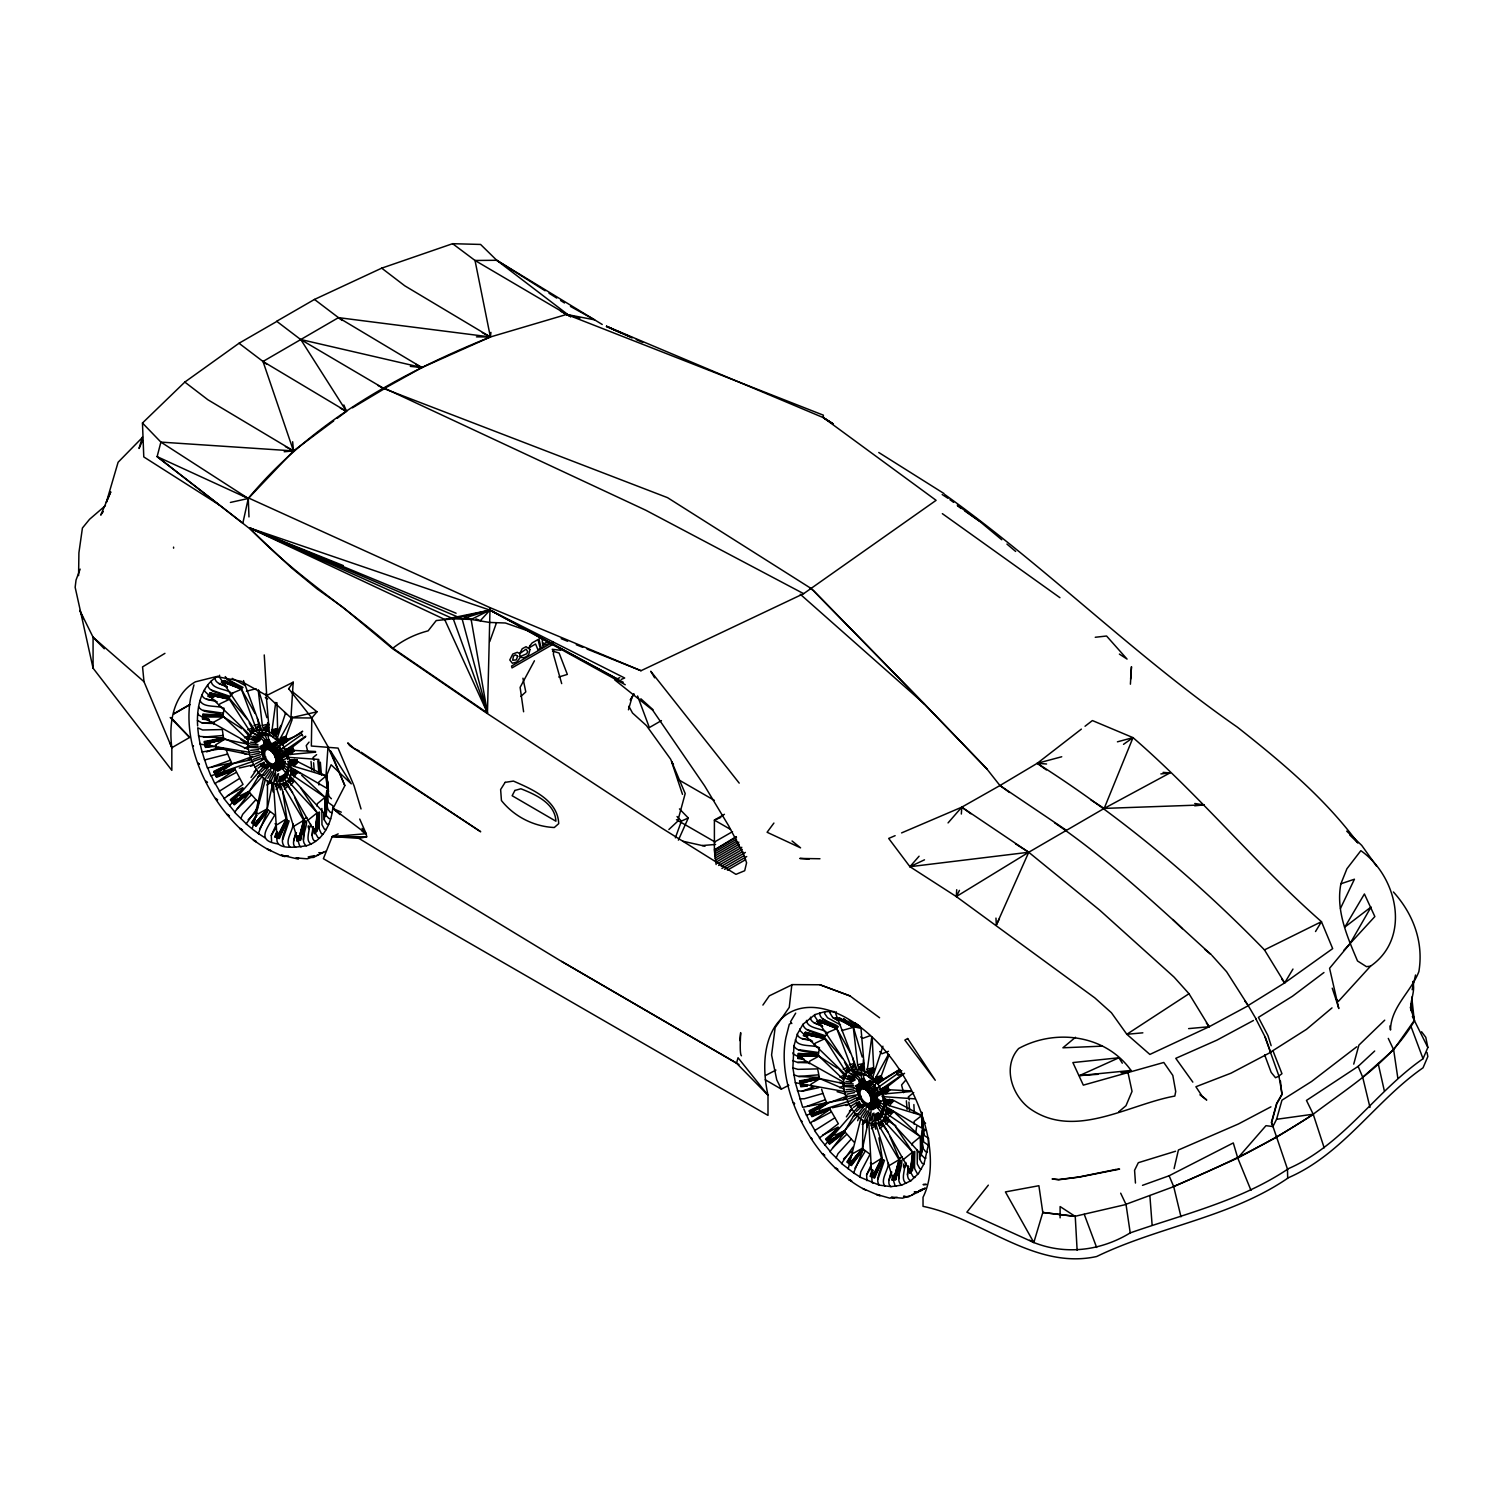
<?xml version="1.0" encoding="UTF-8"?>
<svg xmlns="http://www.w3.org/2000/svg" width="1503" height="1503" viewBox="0 0 1503 1503"><rect width="100%" height="100%" fill="white"/><g stroke="black" fill="none" stroke-linecap="round" stroke-linejoin="round"><path stroke-width="1.5" d="M271.555 783.007C306.8 792.344 287.261 736.827 267.59 731.341C232.364 722.004 251.884 777.521 271.555 783.007L273.076 791.912M866.855 1126.987L866.874 1122.365C847.222 1116.879 827.683 1061.362 862.929 1070.7C882.58 1076.167 902.119 1131.703 866.874 1122.365M301.671 775.323L325.324 797.548L325.437 816.655C328.687 808.163 324.441 798.788 327.128 790.052L328.312 802.564L332.971 805.89C331.938 822.498 323.464 840.91 306.274 845.813C298.383 846.734 274.73 851.168 277.059 837.885L273.527 783.814C274.354 776.919 279.539 767.056 268.981 764.125C266.82 762.585 265.204 760.349 264.19 757.907C262.236 753.322 261.447 743.384 268.774 743.835C283.935 744.436 285.495 778.216 268.417 763.693M895.318 1113.103L920.663 1136.907L920.757 1156.014C924.026 1147.503 919.78 1138.147 922.466 1129.411L923.631 1141.923L928.309 1145.248L928.591 1138.184L923.894 1135.347L923.161 1128.49L923.894 1135.347M328.687 824.508L326.884 824.057L324.31 819.868L324.366 813.386M928.309 1145.248L924.007 1163.848L922.222 1163.416L919.648 1159.208L919.686 1152.745M909.991 1172.772L910.066 1168.545M248.202 747.123L258.272 747.893L261.56 749.433L263.269 754.205L263.814 743.102M856.86 1087.007L859.509 1097.265L862.609 1102.018L869.955 1106.772L874.802 1105.738L876.625 1099.388L872.999 1089.769L867.438 1084.396L861.877 1083.344L858.551 1087.026L858.589 1093.564L859.134 1082.461M280.911 768.277L277.435 770.288L274.448 769.235L270.108 766.267L265.298 760.105M314.878 828.698L314.803 832.85L314.878 828.604M876.23 1107.636L872.755 1109.646L869.767 1108.594L861.557 1100.816M323.089 834.221L321.379 833.658L319.124 828.904L319.481 812.015L317.471 813.142L300.544 787.797M924.007 1163.848L918.427 1173.58L917.131 1173.355L914.444 1168.263L914.801 1151.373L912.809 1152.5L895.863 1127.156M332.107 812.559L330.265 812.296L327.504 808.764L325.982 797.266L325.23 812.578L325.043 797.304L290.68 773.913M927.445 1151.918L925.604 1151.655L922.823 1148.123L921.32 1136.625L920.569 1151.937L920.362 1136.663L886 1113.272M314.484 829.449L314.334 833.752L317.133 831.103L318.317 813.311L319.124 828.904M553.574 649.728L553.423 654.481L561.69 683.621M909.822 1168.808L909.672 1173.11L912.471 1170.461L913.636 1152.669L914.444 1168.263M197.644 725.949C196.405 707.725 200.763 685.631 218.123 676.087M214.046 724.408L214.253 721.853L223.552 716.799L241.964 728.786M264.04 758.057L261.522 747.649M270.747 765.027C282.132 766.042 272.156 744.098 264.19 750.204M278.149 782.03L279.896 776.356M285.175 761.307L282.658 768.803M834.221 1011.538L824.922 1011.651L814.927 1014.6L802.94 1024.351L797.341 1034.064L793.922 1046.013L792.889 1067.9L797.924 1069.347L817.651 1068.896L819.567 1078.534L843.803 1088.905M809.365 1063.767L809.572 1061.212L818.891 1056.158L837.284 1068.145M864.319 1103.484C877.414 1109.327 868.79 1082.686 859.509 1089.562M873.487 1121.388L875.216 1115.696M880.495 1100.647L877.977 1108.162M279.708 744.304C285.702 737.748 295.076 738.837 302.253 731.36M258.798 802.846L249.103 792.006L260 773.838M854.117 1142.205L844.423 1131.364L855.339 1113.197M264.509 749.847C268.06 739.551 257.708 737.09 252.448 732.337M859.848 1089.187C863.398 1078.91 853.028 1076.449 847.767 1071.695M1248.392 1005.639L1209.201 1026.718L1149.87 1054.43L1126.837 1034.289L1111.431 1012.759L1094.785 997.86L956.303 896.577L956.716 889.701M961.338 814.044L961.77 807.167L999.946 785.543L986.851 768.916L924.232 703.949L813.01 590.191L809.929 588.406M1130.406 684.203L1131.477 666.693L1130.613 679.131M80.147 569.13L76.033 580.064L75.15 587.297L93.073 668.177L171.83 770.363L171.83 747.724A110.734 66.47 58 0 1 195.465 681.817L216.451 676.557L241.025 681.272L266.707 695.513L293.198 682.174L290.943 717.833L311.816 717.983L316.964 711.802L292.578 691.812M264.19 757.907L261.71 750.786M303.493 839.67L304.752 821.352L306.443 820.995C307.363 828.059 299.229 840.59 306.274 845.813M859.509 1097.265L859.171 1095.048L859.228 1096.514M898.813 1179.028L900.072 1160.711L901.762 1160.354C902.683 1167.418 894.548 1179.949 901.612 1185.172L910.874 1180.776L918.427 1173.58M264.885 749.527L264.603 740.716L269.075 739.758L270.127 741.712L267.835 749.133M287.824 780.771L317.208 812.766L315.367 830.501L317.772 813.367L316.325 831.384L318.317 813.311M860.223 1088.886L859.923 1080.075L864.394 1079.116L865.446 1081.052L863.173 1088.491M883.163 1120.111L912.546 1152.125L910.686 1169.86L913.11 1152.726L911.663 1170.743L913.636 1152.669M78.588 575.574L78.907 552.822L82.421 528.023L89.56 519.286L105.435 505.609M277.491 774.195L274.842 781.598M872.83 1113.554L870.162 1120.956M315.536 841.417C310.2 839.463 312.887 830.764 312.868 826.575M910.874 1180.776C905.52 1178.822 908.207 1170.123 908.188 1165.933M280.103 743.234L278.149 742.219M875.422 1082.592L873.487 1081.578M277.83 843.897C255.811 840.59 266.97 828.961 274.73 814.964L267.196 809.215L267.59 780.715M901.612 1185.172L890.941 1186.637L879.255 1185.115L859.904 1177.131L860.787 1171.795L870.049 1154.323L862.534 1148.574L862.929 1120.073M739.814 1040.583C742.294 1016.949 738.443 1053.171 741.449 1055.782M861.895 1100.421L858.608 1095.725L857.029 1090.145M315.818 831.065L317.772 813.367M911.156 1170.424L913.11 1152.726M265.298 749.302C269.601 739.307 260.113 735.606 255.115 730.496L219.382 676.97L219.588 675.242M860.637 1088.66C864.92 1078.666 855.432 1074.964 850.435 1069.854L814.72 1016.31L814.927 1014.6M619.762 677.684L614.652 679.826L652.678 710.168L704.55 785.768L728.654 825.786L743.816 854.587L746.578 862.797L744.699 870.725L735.944 874.351L661.696 828.059L487.141 713.455L392.565 648.676L342.928 607.25L317.039 588.857L291.77 568.096L249.404 528.436L219.231 504.914L143.781 456.931L142.466 423.019L184.813 382.081L239.015 343.266L276.871 321.417L300.619 339.49L384.092 388.638L421.93 367.559L490.391 336.973L490.936 332.388M309.355 826.462C309.58 831.366 305.259 841.079 311.102 843.972M904.674 1165.821C904.919 1170.724 900.598 1180.437 906.422 1183.331M275.894 825.504L271.273 835.48L271.611 841.323M315.367 830.501L317.471 813.142M871.214 1164.844L866.611 1174.839L866.949 1180.663M910.686 1169.86L912.809 1152.5M248.465 740.434L222.914 716.161L224.116 708.345C217.728 704.945 202.98 708.27 200.031 700.436M843.803 1079.793L818.252 1055.519L819.436 1047.704C813.048 1044.303 798.3 1047.61 795.35 1039.794M288.501 764.012L288.557 761.533M883.896 1100.891L883.82 1103.371M862.196 1057.004L853.234 1026.624L860.392 1028.24L849.176 1020.556M269.131 764.877L267.29 762.679M864.45 1104.235L862.609 1102.018M312.098 835.574L313.357 827.101M907.436 1174.933L908.695 1166.46M1340.901 883.783C1335.641 910.386 1347.327 936.933 1357.51 960.962L1366.415 966.636L1370.473 966.222C1411.918 937.477 1396.888 875.911 1360.854 850.679L1346.932 868.734L1340.901 883.783L1354.428 879.217L1340.469 908.432M298.139 835.743L297.444 840.365L298.101 836.194M893.477 1175.102L892.763 1179.723L893.421 1175.553M271.555 733.633L275.725 702.446M866.874 1072.973L871.74 1037.258M265.749 749.133L266.219 739.946M861.087 1088.473L861.538 1079.304M915.59 1133.375L916.717 1126.48M883.463 1099.388L883.426 1101.135L885.549 1101.661L889.814 1099.877M267.684 722.624L267.59 731.341M297.387 836.645L296.655 840.835L300.6 840.29L304.752 821.352L294.607 797.172M863.417 1059.728L862.929 1070.7M892.726 1176.004L891.974 1180.193L895.92 1179.648L900.072 1160.711L889.945 1136.531M198.584 706.654C202.097 713.7 216.319 711.558 222.707 715.353L202.886 714.676L222.914 716.161L204.126 716.518L223.552 716.799M793.922 1046.013C797.435 1053.058 811.639 1050.916 818.045 1054.711L798.225 1054.035L818.252 1055.519L799.446 1055.857L818.891 1056.158M197.72 713.324L197.832 714.507L250.4 744.06L257.915 744.549M793.058 1052.682L793.152 1053.866L845.738 1083.4L853.253 1083.907M202.022 694.724C202.755 700.548 213.031 699.947 217.183 701.826M275.444 736.714L280.892 725.423M797.341 1034.064C798.074 1039.888 808.37 1039.287 812.522 1041.184M870.782 1076.073L873.807 1068.783M266.238 749.02L267.44 741.524L265.373 735.531L259.944 732.9L258.272 729.556M861.557 1088.379L862.778 1080.882L860.712 1074.87L855.263 1072.24L853.591 1068.915M197.438 720.407L202.341 723.112L213.313 723.488M204.558 689.558L204.558 691.079L252.335 737.315L257.727 738.574M799.878 1028.916L799.897 1030.419L847.673 1076.674L853.065 1077.933M1410.829 1010.561C1409.645 1000.66 1415.901 991.304 1412.67 981.515M274.748 773.2L271.348 780.339M870.068 1112.558L866.686 1119.679M255.078 713.53L241.25 688.881L243.016 687.397L227.423 679.431L225.243 676.575M265.355 838.035L258.309 833.507L267.835 810.38L255.623 825.748L267.534 810.079L255.209 825.091L267.309 809.666L254.984 823.663L267.233 808.821L272.701 783.232M850.416 1052.889L836.57 1028.24L838.336 1026.756C833.451 1022.228 819.173 1021.345 819.755 1012.759M860.674 1177.394L853.629 1172.866L863.154 1149.739L850.942 1165.107L862.854 1149.438L850.529 1164.449L862.628 1149.006L850.322 1163.021L862.572 1148.179L868.039 1122.591M333.685 420.934L293.498 450.919L248.277 498.489L242.828 523.194L157.12 456.63L160.896 442.107L142.466 423.019M792.889 1067.9L795.35 1082.705L802.677 1107.279L846.64 1099.031M207.602 684.992C209.161 693.184 223.421 693.184 228.982 697.88L232.74 693.334M802.94 1024.351C804.5 1032.542 818.759 1032.542 824.32 1037.22L828.059 1032.674M283.935 845.776C278.994 839.388 287.561 827.777 287.129 820.337L282.771 791.705M879.255 1185.115C874.333 1178.747 882.9 1167.136 882.449 1159.696L878.954 1137.865M1412.144 989.707L1415.544 974.996M1174.087 1168.639L1178.408 1150.002L1238.453 1123.962L1270.918 1106.828M283.372 776.525L282.47 780.358L284.048 783.852M878.691 1115.884L877.79 1119.716L879.368 1123.192M282.508 784.434L303.662 820.337L298.778 838.843L304.132 821.108L299.604 840.064L304.433 821.333L300.13 840.327L304.752 821.352M877.846 1123.774L899.001 1159.696L894.097 1178.202L899.452 1160.466L894.924 1179.423L899.771 1160.673L895.45 1179.686L900.072 1160.711M266.745 748.982L268.079 739.701M862.083 1088.341L863.398 1079.06M287.637 757.982L287.524 759.503M882.975 1097.34L882.862 1098.862M295.621 847.279C291.075 844.63 295.189 836.57 295.64 832.643M890.941 1186.637C886.394 1183.988 890.527 1175.928 890.96 1171.983M211.153 681.066C211.829 689.144 225.525 688.769 230.767 692.582M806.472 1020.405C807.167 1028.503 820.845 1028.127 826.105 1031.922M246.492 743.872L224.605 739.307L205.93 743.703L223.891 738.894L204.389 742.219L223.477 738.086L222.331 729.556L202.604 729.988L197.72 727.809L198.678 736.32L223.477 738.086L248.465 749.546M793.922 1074.833L798.732 1076.467L818.797 1077.444L799.709 1081.578L818.947 1077.858L800.103 1082.254L819.21 1078.252L801.249 1083.062L819.924 1078.666L844.01 1083.682M281.982 777.69L281.174 781.616M877.32 1117.048L876.512 1120.956M215.154 677.797C214.478 683.489 223.628 685.086 227.329 687.153M810.493 1017.155C809.816 1022.829 818.947 1024.445 822.648 1026.511M1353.733 1064.124L1358.881 1045.149L1384.733 1020.161M299.116 839.538L304.132 821.108M894.454 1178.897L899.452 1160.466M903.923 1163.904L903.754 1164.524A4.922 2.367 -71.1 0 0 903.528 1166.422L904.411 1168.113L905.708 1165.389A4.922 2.123 -72.7 0 0 905.933 1163.491L905.839 1162.514M298.778 838.843L303.85 820.77M894.097 1178.202L899.189 1160.128M628.461 709.811L632.011 697.298M1280.424 1080.976L1281.89 1094.297L1276.573 1103.578L1271.388 1122.553L1272.947 1126.442L1276.573 1119.303L1281.965 1100.177L1311.631 1081.446L1356.739 1046.783M1273.173 1127.081L1287.47 1169.052L1287.695 1178.258C1229.905 1217.637 1158.775 1226.448 1096.626 1256.527C1033.726 1270.223 982.079 1218.369 923.03 1206.345L923.03 1197.252A117.102 67.748 60.1 0 0 853.516 1022.265A117.102 67.748 60.1 0 0 767.995 1095.236L736.508 1063.166L738.048 1057.755L767.995 1095.236L767.995 1115.395L323.389 858.701L332.201 836.589L338.175 833.883M267.29 749.02L269.206 741.524L267.872 735.531L262.612 732.431L243.467 680.577M862.609 1088.379L864.526 1080.882L863.21 1074.889L857.95 1071.789L835.63 1013.435L836.138 1011.669M264.509 758.658L263.288 756.385M293.123 823.926C293.066 830.52 284.311 841.323 289.891 846.903M859.848 1098.017C858.157 1095.311 851.318 1101.361 847.767 1101.567L806.397 1115.207L803.823 1108.913M888.461 1163.284C888.405 1169.86 879.65 1180.663 885.211 1186.262M142.466 436.866L139.046 448.495L142.484 440.661M270.916 742.557L268.417 749.302M866.235 1081.916L863.737 1088.66M988.335 1185.153L966.88 1212.188L1033.82 1242.511L1042.8 1212.508L1038.892 1185.717L1005.413 1191.917L1033.82 1242.511C1065.815 1255.268 1101.079 1250.721 1130.218 1232.892C1183.669 1214.255 1240.013 1200.972 1287.695 1169.184M212.111 697.655L208.015 696.359L210.082 692.751L228.982 697.88L247.206 719.129M807.449 1037.014L803.335 1035.699L805.401 1032.11L824.32 1037.22L842.544 1058.488M280.779 777.671L279.708 781.917L299.717 846.17L301.107 846.922M876.099 1117.011L875.028 1121.276L895.036 1185.529L896.427 1186.28M198.584 735.474L200.106 744.098L251.057 752.571L258.779 751.368L263.232 753.491M795.35 1082.705L846.377 1091.911L854.117 1090.727L858.157 1091.986L858.983 1095.762M284.405 712.197L285.495 713.267L276.533 740.453L278.788 741.374M882.9 1046.238L871.853 1079.812L874.126 1080.732M277.134 832.85L275.763 836.964L277.548 831.91L276.176 835.893M276.082 836.532L277.435 832.474M293.592 841.041L296.429 832.587M871.402 1175.891L872.773 1171.833M888.912 1180.4L891.767 1171.945M276.702 832.944L275.293 837.115L276.777 832.944M872.736 1170.217L870.632 1176.454L872.848 1170.236M287.148 755.558L286.81 757.211L317.772 759.372M282.733 839.632L289.14 820.957L287.129 820.337L278.769 838.355L286.791 820.15L278.262 837.866L286.509 819.811L277.698 836.457L286.228 818.947L275.444 784.416M882.468 1094.898L882.129 1096.57L915.195 1098.881M878.053 1178.972L884.459 1160.316L882.449 1159.696L874.107 1177.713L882.129 1159.508L873.6 1177.225L881.829 1159.17L873.036 1175.816L881.547 1158.306L870.782 1123.774M193.962 684.898L190.637 697.956C180.416 752.721 218.142 823.137 270.408 850.773M316.738 805.871L317.377 803.654L325.043 797.304M912.058 1145.211L912.697 1142.994L920.362 1136.663M489.734 641.593L496.441 622.918M271.536 743.816L268.981 749.546M675.373 837.847L681.423 821.07L688.299 817.989L679.469 808.915M866.874 1083.175L864.319 1088.905M824.922 1011.651L824.565 1013.417L827.552 1017.756L840.496 1024.877M292.183 719.58L285.983 736.432L286.716 738.762L281.399 743.215L287.655 739.551L282.489 743.835L288.088 739.683L282.94 743.816L288.444 739.608L282.508 744.849M889.062 1054.73L881.322 1075.791L882.036 1078.121L883.783 1078.966L899.564 1069.535M263.701 777.633L255.679 812.127L257.971 813.95L267.233 808.821M271.949 771.584L267.797 778.272M276.289 832.812L274.748 836.927L279.314 838.58L287.129 820.337M857.649 1120.693L859.021 1116.973M867.287 1110.942L863.117 1117.631M872.379 1170.085L870.087 1176.285L874.633 1177.939L882.449 1159.696M200.031 743.365L202.06 751.988L223.534 748.269M797.341 1090.727L801.926 1091.253L818.872 1087.627M830.407 1011.294L829.975 1013.06L832.643 1017.418L838.618 1020.932M895.13 835.668L888.686 838.43L909.935 866.705L956.303 896.577L1028.728 852.257L1104.198 808.407L1133.018 737.635L1092.399 720.557L1085.034 726.25M261.823 775.811L268.116 767.582M278.825 741.843L271.855 751.669M857.142 1115.17L863.436 1106.941M874.145 1081.202L867.193 1091.028M1287.47 1169.052C1342.855 1145.399 1374.907 1092.174 1423.04 1058.732L1427.85 1047.478L1425.783 1037.295L1421.556 1031.734M995.963 918.089L996.339 924.984L1028.728 852.257L961.77 807.167L901.593 832.906M678.379 840.139L688.299 817.989M279.145 740.509L292.108 716.875M257.633 807.731L246.154 823.869L251.339 828.191M874.464 1079.849L888.498 1054.317M852.952 1147.09L841.492 1163.529L854.418 1173.43M218.912 705.621L219.945 703.817L229.433 699.346L251.32 733.577M814.25 1044.98L815.284 1043.176L824.771 1038.705L846.64 1072.935M277.886 837.19L286.509 819.811M996.339 924.984L999.42 918.784M873.205 1176.548L881.829 1159.17M202.022 751.368L204.558 759.973L227.629 754.074L232.101 763.843L251.32 759.691M799.878 1098.825L804.274 1098.768L822.949 1093.432L826.481 1102.338L809.441 1111.468L827.063 1103.052L811.132 1112.37L827.74 1103.183L846.997 1096.213M277.698 836.457L286.303 819.398M873.036 1175.816L881.641 1158.757M286.547 753.304L285.946 754.919M881.885 1092.662L881.265 1094.278M956.303 896.577L959.459 890.377M273.339 744.849L270.164 750.222M868.659 1084.208L865.484 1089.581M269.582 749.847L272.344 744.53L276.327 742.219M864.901 1089.205L867.663 1083.888L871.646 1081.578M251.02 777.502L256.637 769.48L254.063 771.809M846.358 1116.861L851.957 1108.838L849.383 1111.168M890.415 1099.858L885.774 1102.432L892.181 1099.651L921.395 1115.358L922.372 1126.837L921.79 1112.258L923.744 1131.214L923.274 1127.325M269.206 769.423L264.303 775.51M864.526 1108.763L859.641 1114.869M254.928 819.36L252.711 823.118L254.984 819.36M543.203 639.113L542.207 640.785L543.428 646.722L541.193 648L538.919 638.944L541.08 637.704L541.381 638.888M850.247 1158.719L848.03 1162.477L850.322 1158.719M274.692 744.736L270.747 750.655M256.675 815.453L252.147 822.986L256.825 815.547M633.89 694.01L630.283 700.022L633.871 694.161M870.012 1084.095L866.066 1090.013M851.994 1154.811L847.467 1162.345L849.815 1158.625M1256.132 1019.053L1248.166 1005.507L1284.67 982.887L1292.975 969.059M1315.52 931.541L1321.456 921.677C1255.456 863.774 1199.619 795.181 1133.018 737.635L1117.424 741.824M271.273 835.48L275.876 827.871M866.611 1174.839L871.214 1167.23M259.624 828.754L269.882 811.902M854.963 1168.113L865.202 1151.26M256.374 815.227L251.602 822.573L256.149 826.199L267.835 810.38M851.694 1154.586L846.922 1161.932L851.487 1165.558L863.154 1149.739M534.448 660.775L520.113 687.378L523.608 711.764M795.688 1013.135L790.54 1021.721L791.837 1023.524M204.558 759.466L207.358 767.939L231.161 762.979L214.121 772.11L231.406 763.392L214.647 772.674L231.725 763.693L215.793 773.012L232.42 763.825L251.659 756.854M293.198 682.174L288.708 688.75M762.904 1005.075L769.311 995.85L792.081 984.747M103.312 511.508L100.72 515.116L110.771 491.838L106.337 502.321L118.098 462.266L141.864 438.012M773.913 823.062L767.094 832.267L800.573 847.861L792.062 840.985M263.063 775.454L249.273 791.292L233.716 802.226L249.103 792.006L233.529 803.466L249.235 792.438L233.792 804.18L249.479 792.851L234.581 812.296L246.755 824.302M858.401 1114.794L844.611 1130.651L829.036 1141.566L844.423 1131.364L828.848 1142.825L844.554 1131.797L829.13 1143.539L844.799 1132.21L829.9 1151.655L842.093 1163.66M271.31 751.124L276.59 743.703L278.637 745.789L272.4 752.251M866.63 1090.483L871.928 1083.062L873.957 1085.147L867.719 1091.61M281.324 744.718L272.907 752.871M254.984 824.358L267.309 809.666M850.303 1163.717L862.628 1149.006M254.984 823.663L267.196 809.215M850.322 1163.021L862.534 1148.574M1188.61 1028.616L1209.201 1026.718L1189.005 993.727L1174.05 977.082L1099.67 910.123L1028.728 852.257L909.935 866.705L919.084 856.203M948.055 822.911L961.77 807.167L970.919 813.762M1125.803 1204.354L1173.711 1186.637L1237.758 1158.061L1265.977 1125.672L1273.173 1126.574L1271.613 1122.685L1276.798 1103.728L1282.115 1094.428L1278.903 1075.96L1281.965 1073.706L1272.891 1050.635M264.885 759.391L264.566 757.662L261.259 758.545L210.871 775.886L207.602 767.563M260.996 772.11L265.43 767.995M856.315 1111.468L860.749 1107.354M263.513 741.712L264.603 740.716M255.717 799.878L242.659 814.344L240.818 818.571M858.852 1081.07L859.923 1080.075M851.055 1139.236L837.979 1153.703L836.138 1157.93M1370.473 966.222L1338.459 1001.317L1335.791 998.837L1332.24 988.185M293.93 776.995L297.932 771.621L291.488 774.045L295.584 771.997M889.25 1116.334L893.665 1111.525L887.24 1114.08L893.27 1110.98M248.258 739.251L250.362 736.414M290.68 764.802L293.93 766.323L298.045 761.833L326.076 775.999L327.053 787.478L326.602 776.018L327.504 787.591M886 1104.16L889.25 1105.663L893.364 1101.192L887.127 1104.329L892.932 1100.797L886.62 1103.841L892.5 1100.271L886.15 1103.183L892.181 1099.651M845.701 1075.772L843.033 1078.666L846.02 1075.753M1343.626 950.572L1374.85 916.567L1364.405 893.984L1344.847 927.088L1371.055 907.004L1349.882 943.846L1329.573 968.289L1338.816 1008.551L1335.791 998.837M250.832 732.393L253.706 729.312M846.17 1071.752L849.026 1068.671M249.799 736.226L247.074 739.138L250.156 736.357M845.118 1075.584L842.394 1078.496L845.494 1075.716M253.143 728.917L250.212 731.98L253.5 729.18M848.462 1068.276L845.531 1071.338L848.819 1068.539M877.846 1084.208L883.783 1078.966L877.827 1083.193L882.975 1078.91L877.282 1082.987L882.505 1078.59L876.737 1082.555L882.036 1078.121L875.742 1081.277L881.66 1077.519L875.404 1080.544L881.284 1076.298L875.216 1079.21L881.322 1075.791L875.742 1077.219M232.383 800.517L238.883 793.847M833.752 1133.863L827.721 1139.856L834.221 1133.206M290.586 785.017L293.799 781.748M885.925 1124.357L889.137 1121.088M231.932 800.742L237.906 794.73M827.27 1140.101L833.244 1134.089M240.48 791.574L231.368 800.667L237.606 794.692M832.775 1133.957L826.688 1140.025L832.925 1134.032M827.721 1139.856L833.639 1133.957M287.824 754.656L290.586 754.431L294.588 750.467L315.536 751.5M883.163 1094.015L885.925 1093.789L889.926 1089.825L910.856 1090.859M259.643 725.724L256.487 728.823L259.981 726.005M854.963 1065.082L851.825 1068.182L855.32 1065.364M277.303 732.337L274.091 735.455L277.642 732.525M872.642 1071.695L869.429 1074.814L872.961 1071.883M237.324 808.558L251.264 795.049M309.054 742.106L306.236 745.601L307.72 751.368M832.643 1147.897L846.602 1134.408M905.689 1080.187L901.575 1084.959L903.528 1092.662M248.183 819.68L256.036 812.09M843.502 1159.038L851.374 1151.448M277.811 732.581L274.636 735.606L278.111 732.637M869.955 1074.964L873.13 1071.921M259.155 725.16L255.942 728.222L259.455 725.517M854.474 1064.519L851.262 1067.562L854.775 1064.875M668.873 829.524L677.684 821.258L685.199 793.546L670.62 759.165L646.459 725.611L632.519 713.023L628.855 706.26M243.448 788.493L230.316 799.709L234.261 804.8L249.479 792.851M837.19 1129.335L826.124 1139.669L838.505 1127.569L825.635 1139.067L829.581 1144.159L844.799 1132.21M268.905 727.471L265.636 730.514L266.369 733.727L269.976 735.38M864.244 1066.829L860.956 1069.873L861.689 1073.086L865.315 1074.739M1324.181 1147.841L1313.209 1114.211L1306.464 1100.421L1358.13 1066.379L1374.7 1051.01M268.361 727.17L265.035 730.214L268.718 727.377M863.699 1066.529L860.355 1069.572L864.037 1066.717M520.883 696.396L525.806 691.925L522.95 678.21M284.368 789.3L288.351 785.731M879.687 1128.659L882.355 1126.273M1369.985 1107.429L1362.714 1077.256L1393.638 1049.714L1414.323 1020.405L1410.829 1003.797M862.703 1065.477L859.754 1069.084L863.492 1066.36M868.246 1092.23C878.203 1086.97 872.548 1082.122 882.036 1078.121M1118.72 1111.825L1125.972 1105.72L1132.041 1091.403L1127.926 1072.259L1131.026 1070.455C1105.907 1034.909 1055.67 1028.184 1018.621 1048.53C1002.294 1066.566 1011.801 1095.311 1029.724 1108.5C1074.326 1140.251 1128.659 1104.329 1174.82 1096.063L1175.722 1091.516L1172.81 1075.415L1163.792 1062.471L1083.325 1085.147L1072.879 1062.565L1118.927 1057.774L1122.309 1063.203M278.637 745.789L280.497 748.193L273.396 753.529M232.345 770.344L216.169 775.905L234.769 768.766L243.016 784.378L224.022 798.657L235.069 812.334M873.957 1085.147L875.817 1087.552L868.715 1092.888M829.694 1108.594L838.336 1123.737L819.342 1138.015L830.407 1151.693M923.349 1126.273L921.921 1115.376L914.068 1121.52L914.275 1124.319M1332.015 1007.893L1306.502 1029.33L1270.43 1052.194M1075.49 1037.277L1062.903 1047.798L1102.394 1046.144M307.739 820.413L317.208 812.766M903.078 1159.771L912.546 1152.125M316.607 754.656L313.037 757.55L314.071 760.556M913.73 1092.549L908.357 1096.908L909.39 1099.914M262.912 767.357L229.602 805.646M858.251 1106.715L824.922 1145.004M277.116 732.205L273.527 735.08L273.264 737.71L275.857 738.781M305.597 736.789L292.86 746.803L286.509 749.621L292.653 747.123L285.438 749.621M904.562 1073.292L888.179 1086.143L881.829 1088.961L887.972 1086.481L880.777 1088.98M257.971 768.221L261.353 765.779M853.291 1107.561L856.672 1105.137M283.804 750.41L284.537 749.678M1081.371 729.105L1037.22 763.317L999.946 785.543M872.153 1037.314L873.769 1069.648L868.283 1073.893L874.239 1070.136L868.847 1074.438L868.602 1077.069L871.195 1078.139M879.123 1089.769L879.875 1089.017M836.419 1130.143L833.15 1132.661L835.142 1135.216L844.611 1130.651M276.101 789.282L280.46 785.994M871.421 1128.64L875.779 1125.334M1323.955 972.516L1292.411 996.282L1258.406 1017.381L1267.95 1035.605L1271.143 1045.693M899.94 1069.835L896.37 1072.484L898.099 1075.303L902.232 1073.574M1173.486 1186.506C1221.883 1166.121 1269.471 1143.52 1313.209 1114.211C1349.826 1086.444 1391.233 1061.606 1414.567 1020.537L1410.359 1007.273M337.33 418.21L346.479 411.39L343.868 404.965M547.261 641.762L544.274 643.66L542.395 642.965L542.978 645.52L548.257 643.754M211.153 775.586L214.835 783.702L234.524 770.081L216.244 776.6L232.364 770.419M806.472 1114.925L810.173 1123.06L829.844 1109.439M268.173 727.001L264.434 729.725L269.093 724.634L263.495 728.373L268.774 724.014L262.33 725.479L263.701 729.932M587.053 649.071L640.992 670.714L803.635 593.666L936.106 500.33L823.343 417.646L606.517 326.283M303.662 820.337L293.179 826.669M899.001 1159.696L888.498 1166.027M1281.815 979.186L1284.67 982.887L1332.673 948.618L1321.456 921.677L1264.474 949.896C1196.106 879.593 1120.111 815.941 1037.22 763.317L1061.738 756.76M281.343 756.385L292.897 748.851L286.265 750.655L292.578 747.611L286.303 750.053C293.724 743.572 295.584 750.767 287.618 753.473L294.588 750.467L288.144 753.942L293.705 749.959L293.01 749.17M888.592 1088.811L882.449 1092.211L888.217 1088.191L881.735 1090.727L887.991 1087.552L881.603 1090.013L887.916 1086.97L881.641 1089.412C889.062 1082.93 890.903 1090.126 882.937 1092.831L889.926 1089.825L883.482 1093.282L889.024 1089.299L888.329 1088.529M247.826 760.33L252.316 757.136M301.051 733.126L301.953 734.516L282.545 748.231L283.748 747.78M843.164 1099.67L847.636 1096.495L858.852 1094.503M901.8 1070.662L877.865 1087.59L879.086 1087.139M1123.511 744.342L1133.018 737.635M232.42 763.825L223.834 769.837L224.492 771.321L225.243 772.786L234.769 768.766M827.74 1103.183L819.173 1109.195L819.83 1110.679L820.563 1112.145L830.088 1108.124M304.451 818.778L306.781 817.557M902.195 1156.859L899.79 1158.137L901.124 1157.479M255.115 767.15L260.808 763.486M283.56 747.949L273.847 754.224M287.787 748.55L305.691 736.207M233.716 802.226L249.122 791.593M233.491 802.771L249.103 792.006M850.435 1106.49L856.128 1102.845M878.879 1087.308L869.166 1093.583M883.125 1087.909L902.796 1074.326M829.036 1141.566L844.442 1130.951M828.829 1142.13L844.423 1131.364M862.553 1065.232L858.814 1067.731L864.112 1063.372L857.649 1064.838L859.021 1069.291M925.19 1187.915L920.644 1190.921M1189.005 993.727L1126.837 1034.289L1142.862 1032.824M284.368 742.952L302.685 731.303M879.687 1082.31L899.846 1069.497M286.228 818.947L277.303 824.602L275.011 823.776M881.547 1158.306L872.623 1163.961L870.331 1163.134M277.416 731.717L272.945 734.535L278.919 730.777M239.278 778.629L219.231 791.311L224.417 798.563M834.597 1117.988L814.57 1130.669L819.755 1137.921M224.605 739.307L215.605 744.887L216.244 747.836L249.554 754.562M819.924 1078.666L810.944 1084.245L811.582 1087.195M1251.003 1190.376L1237.758 1158.061L1276.968 1137.001L1313.453 1114.362M266.895 784.961L271.592 782.067M862.215 1124.319L866.912 1121.426M736.245 836.607L714.395 849.984L716.142 864.507M164.935 653.354L142.56 666.9L143.987 681.686L171.83 747.724L189.679 737.428L171.38 717.908M873.769 1069.648L867.776 1073.236L873.356 1069.065L867.4 1072.503L873.074 1068.445L867.175 1071.789L872.905 1067.844L866.855 1069.159M352.453 407.82L384.317 388.77L377.948 385.444M276.627 321.285L314.484 299.435L381.706 268.154L452.61 243.693L480.584 244.444L496.741 260.282L570.633 316.701L475.023 260.47L452.61 243.693M284.18 451.745L293.498 450.919L263.006 361.471L338.476 317.64L490.391 336.973L566.593 314.446L594.606 319.838L570.464 306.424M173.634 713.831L189.716 704.55M173.878 713.963L189.942 704.682M230.222 694.048L241.457 689.276L256.637 729.913M256.374 739.175L259.737 737.221M255.717 739.758L260.883 736.771M255.303 740.453L260.526 737.447M260.395 738.236L255.228 741.204L248.916 738.461M255.435 742.012L260.47 739.1M255.961 742.783L259.981 740.472M259.85 746.709L263.344 744.699M260.639 747.273L264.133 745.263M271.63 743.929L275.575 741.655M273.208 744.849L277.153 742.557M274.185 744.868L278.017 742.651M262.217 758.846L265.693 756.836M261.898 759.503L265.373 757.493M261.541 760.405L265.11 758.339M260.771 764.069L264.133 762.115M261.015 765.196L264.472 763.205M261.541 766.192L265.016 764.182M282.076 754.337L285.739 752.214M281.568 755.333L285.401 753.116M262.292 767L267.459 764.012M263.269 767.601L266.632 765.647M281.437 757.418L285.42 755.107M264.415 767.939L268.436 765.628M281.831 758.395L285.777 756.122M265.693 768.014L269.469 765.835M266.858 767.939L270.427 765.872M283.447 760.03L287.111 757.907M280.817 767.413L277.266 769.461L271.855 765.309M277.604 771.264L281.08 769.273M280.103 777.013L284.142 774.684M280.554 777.577L285.589 774.665M281.08 777.84L284.537 775.867M281.7 777.821L285.175 775.83M553.142 642.044L511.565 666.054L512.016 667.896L553.611 643.923M321.247 853.084L318.88 852.671L322.112 853.065M326.038 851.149L313.094 857.537L308.19 856.935L314.578 855.639M661.433 720.595L649.352 727.565L637.573 695.983M724.446 814.307L714.395 820.112L714.395 849.984L736.508 837.209M714.432 851.994L736.545 839.219M714.545 854.023L736.658 841.267M714.714 856.09L738.856 842.168M714.977 858.175L739.1 844.254M715.296 860.28L739.42 846.358M715.672 862.384L741.806 847.297M718.152 863.342L742.275 849.42M718.659 865.446L742.783 851.525M721.252 866.367L745.375 852.445M721.91 868.433L744.023 855.677M724.615 869.316L746.728 856.56M727.396 870.162L745.488 859.716M825.542 1033.406L836.776 1028.634L851.957 1069.272M851.036 1079.116L855.075 1076.58M850.642 1079.812L854.117 1077.801M854.005 1078.572L850.548 1080.563L844.254 1077.82M850.754 1081.352L854.117 1079.417M851.299 1082.141L855.301 1079.812M855.188 1086.068L858.664 1084.058M855.977 1086.613L859.453 1084.621M857.349 1087.233L860.9 1085.166M866.423 1082.442L870.256 1080.225M866.949 1083.287L870.895 1081.014M868.527 1084.208L872.473 1081.916M869.504 1084.227L873.337 1082.01M857.537 1098.205L861.012 1096.194M857.217 1098.862L860.693 1096.852M856.879 1099.764L860.449 1097.697M856.447 1100.929L860.524 1098.261M856.109 1103.409L859.453 1101.474M856.353 1104.555L859.791 1102.563M856.879 1105.55L860.336 1103.54M877.414 1093.696L881.077 1091.573M876.888 1094.691L880.739 1092.474M857.631 1106.358L861.069 1104.367M876.681 1095.725L880.626 1093.451M858.608 1106.941L863.643 1104.047M876.775 1096.777L880.739 1094.466M859.735 1107.298L865.766 1103.822M861.012 1107.373L864.789 1105.193M862.177 1107.298L865.747 1105.231M881.378 1101.286L884.854 1099.275M876.155 1106.772L872.585 1108.819L867.193 1104.667M874.802 1114.568L878.372 1112.521M875.141 1115.527L878.917 1113.347M875.441 1116.372L879.462 1114.042M875.873 1116.917L879.236 1114.982M876.418 1117.199L879.856 1115.207M877.038 1117.18L880.495 1115.17M916.567 1192.443L921.865 1189.38M924.74 1188.554L908.413 1196.895L903.528 1196.294L905.727 1196.764M1287.47 1178.127C1342.855 1154.473 1374.907 1101.248 1423.04 1067.806L1427.85 1056.553L1427.023 1052.476M714.395 842.075L732.543 831.647M244.482 748.438L249.291 745.695M839.82 1087.796L844.611 1085.053M215.23 772.993L231.725 763.693M215.793 773.012L232.101 763.843M810.568 1112.352L827.063 1103.052M811.132 1112.37L827.42 1103.202M862.572 1148.179L853.309 1153.308L851.017 1151.486M287.111 752.853L293.254 749.452M1091.009 800.028L1104.198 808.407L1170.067 772.88L1163.078 772.392M1253.464 1020.481L1216.942 1040.132L1175.778 1058.337L1192.837 1082.122M261.503 760.65L255.341 763.937M856.823 1100.008L850.679 1103.296M218.799 781.729L235.839 772.674M274.26 754.938L282.113 750.824L283.184 753.059M814.138 1121.069L831.159 1112.032M869.579 1094.297L877.433 1090.182L878.504 1092.418M292.897 748.851L284.931 752.646M888.217 1088.191L869.955 1095.029M227.423 795.745L242.791 787.704M822.742 1135.103L838.129 1127.062M765.553 1075.472L775.924 1070.08M765.234 1079.774L781.353 1089.149L787.572 1085.918M297.932 771.621L291.92 774.721L298.327 772.185M1142.505 1185.341L1169.127 1175.759L1233.287 1142.938L1237.758 1158.061M286.716 738.762L280.422 741.918L286.34 738.161L280.065 741.186L285.965 736.94L279.877 739.852L285.983 736.432L280.422 737.86M316.663 855.489L318.26 854.681M890.903 1111.356L886.808 1113.404L891.11 1111.788M911.983 1194.847L913.58 1194.04M621.246 679.412L624.666 678.003L489.978 610.124L249.742 527.985C292.559 573.939 346.272 606.686 392.884 648.225A185.79 127.567 48.1 0 1 428.13 630.847L436.227 620.551L453.248 618.804L471.134 619.443L489.978 610.124L494.28 611.853M322.412 852.633L323.427 852.145M917.751 1191.992L918.765 1191.503M239.296 768.033L253.706 764.708M258.009 776.901L262.95 774.496M832.361 1107.749L849.026 1104.066M853.328 1116.259L858.269 1113.855M231.161 762.979L213.764 771.415L215.079 774.383L216.564 777.314L234.524 770.081M826.481 1102.338L809.102 1110.773L811.902 1116.673L827.852 1110.247M249.273 791.292L239.804 795.857L237.831 793.302M909.935 866.705L924.495 859.81M295.339 771.302L291.15 773.275L295.471 771.753M890.678 1110.661L886.488 1112.633L890.791 1111.112M244.482 737.766L249.498 735.512M839.82 1077.125L843.145 1075.622M1097.96 1074.307L1079.511 1075.584L1118.927 1057.774M1279.128 1076.092L1275.502 1077.707L1271.162 1072.372L1264.643 1054.899M274.636 755.671L285.438 751.425M295.246 770.644L290.962 772.504L295.283 771.039M890.584 1109.984L886.3 1111.863L890.603 1110.398M602.233 324.479L496.741 260.282L475.023 260.47L490.391 336.973C400.117 373.364 311.647 422.118 248.596 498.019L489.978 607.625L640.992 670.714M293.085 780.339L288.989 782.105L293.273 780.771M888.405 1119.697L884.328 1121.463L888.592 1120.13M314.146 856.541L307.176 858.814L296.016 857.912L299.003 858.438L298.045 858.382M909.484 1195.9L902.495 1198.173L891.354 1197.271L894.341 1197.797L893.364 1197.741M720.82 817.425L714.395 820.112L730.514 829.393M292.878 779.625L288.708 781.335L292.991 780.076M888.217 1118.984L884.027 1120.693L888.311 1119.434M294.438 759.898L290.135 761.589C297.256 756.667 301.295 763.524 291.807 764.971L297.594 761.457L290.812 763.825L296.842 760.293L290.455 763.073L296.617 759.635L290.229 762.303L287.881 761.514M889.757 1099.257L885.455 1100.947L889.776 1099.651M827.683 1109.778L811.582 1115.959L827.815 1110.172M919.31 1190.62L924.289 1188.723M250.625 766.211L254.007 764.933M845.945 1105.569L849.345 1104.292M256.092 688.693L246.417 691.23M857.649 1064.838L853.291 1027.338L841.736 1030.588M294.513 759.391L290.211 761.006L294.456 759.71M888.442 1051.33L881.904 1053.772L879.725 1051.555M292.841 778.967L288.557 780.564L292.841 779.381M888.16 1118.326L883.896 1119.904L888.16 1118.72M287.524 784.622L283.428 786.144L287.599 785.073M882.843 1123.981L878.767 1125.484L882.919 1124.432M206.587 751.895L218.874 747.423M801.926 1091.253L814.194 1086.782M825.654 1110.078L811.507 1115.264L827.683 1109.702M211.791 766.925L229.997 760.349M274.955 756.422L282.414 753.848M870.275 1035.623L862.985 1038.272L860.655 1036.92M807.111 1106.283L825.316 1099.708M870.293 1095.781L877.752 1093.207M247.826 729.744L252.917 727.978M843.164 1069.103L846.546 1067.919M825.279 1110.041L812.052 1114.343L824.076 1110.191M216.733 774.984L230.072 770.438M812.052 1114.343L825.391 1109.796M216.338 775.323L230.354 770.588M811.676 1114.681L825.692 1109.947M888.254 1117.762L883.933 1119.209L888.179 1118.082M287.505 783.965L283.334 785.355L287.486 784.378M882.825 1123.323L878.654 1124.714L882.806 1123.718M890.565 1109.759L886.282 1111.149L883.839 1109.176L883.745 1104.667L878.936 1101.755L871.214 1100.854M271.479 781.259L267.647 782.481L271.31 781.56M866.799 1120.618L862.966 1121.82L866.649 1120.919M623.257 682.268L489.978 610.124L444.606 619.386L249.742 527.985L462.097 618.823L489.978 610.124L617.489 679.018M854.869 1114.625L858.251 1113.573M1175.571 1151.242L1138.316 1162.702L1134.577 1170.292L1135.46 1183.049M253.199 759.428L260.47 756.76M558.759 677.026L567.345 674.415L559.116 653.053L552.484 651.024M848.537 1098.787L855.808 1096.119M897.197 1197.271L889.682 1198.135L876.606 1194.453L879.931 1195.336M875.479 1123.774L871.308 1125.615L875.253 1124.695M275.256 757.193L281.549 755.445M870.575 1096.532L876.869 1094.785M867.156 1120.28L863.286 1121.351L866.912 1120.449M254.063 725.461L258.535 724.239M849.383 1064.819L853.854 1063.598M888.329 1117.574L884.121 1118.683L881.942 1115.752L882.223 1109.965L879.274 1106.565L870.575 1103.07M268.417 781.729L271.592 781.09M875.798 1123.417L871.702 1124.451L875.573 1123.605M205.93 743.703L224.229 739.175M801.249 1083.062L819.567 1078.534M205.329 743.421L223.891 738.894M800.648 1082.78L819.21 1078.252M291.075 771.227L295.283 770.212L290.962 771.809L288.52 769.818L288.426 765.309L285.138 763.054L275.876 761.495M343.285 565.579L249.742 527.985L453.248 618.804L489.978 610.124L489.978 607.625M1130.218 1232.892L1126.029 1204.485L1075.021 1216.303L1042.969 1212.451M316.964 711.802L290.943 717.833L266.707 695.513L264.246 654.951M275.97 786.257L279.934 785.336M283.409 784.679L287.524 783.739M872.135 1124.169L875.948 1123.305M230.41 502.434L248.277 498.489L248.972 516.919M271.536 729.8L277.585 728.485L276.947 702.652M884.44 1118.307L888.442 1117.462M275.481 757.944L281.362 756.723M870.819 1097.303L876.7 1096.082M366.676 836.833L358.879 838.355L332.201 836.589L366.187 833.714L366.676 836.833L332.201 836.589M288.426 855.865L284.555 856.56L280.591 855.357L267.365 849.139L270.559 850.266M223.477 738.086L204.22 741.524L205.479 747.404L216.319 746.164M818.797 1077.444L799.54 1080.882L800.817 1086.763L807.318 1086.03M275.669 758.696L281.606 757.85M870.989 1098.035L876.925 1097.209M1276.573 1119.303L1313.209 1114.211M297.162 759.86L289.591 759.766M251.621 754.844L259.23 753.153M846.94 1094.184L854.549 1092.512M1160.861 773.913L1170.067 772.88M1095.255 637.272L1106.565 636.013L1127.062 659.084L1119.397 654.087M926.149 1184.251L923.067 1184.589L926.28 1184.589M1194.697 805.815L1203.941 804.875L1194.772 803.504M209.706 746.277L205.347 746.709L211.904 746.202M1079.511 1075.584L1131.026 1070.455M290.586 754.431L315.63 752.158M885.925 1093.789L910.968 1091.516M203.412 737.128L223.008 735.493M702.277 845.55L715.578 844.442M798.732 1076.467L818.327 1074.852M202.341 723.112L213.37 722.21M792.607 1060.554L797.661 1062.452L806.491 1061.738M275.8 759.428L282.263 758.959M871.139 1098.787L877.602 1098.317M805.965 1084.715L801.681 1085.034L806.359 1084.715M205.836 745.751L210.101 745.469M801.155 1085.11L805.439 1084.828M1121.013 1072.729L1127.926 1072.259M1104.198 808.407L1203.941 804.875M275.876 760.142L283.654 760.161M871.214 1099.501L878.973 1099.52M917.318 1192.011L914.219 1192.011L917.995 1192.461M204.126 716.518L223.214 716.536M799.446 1055.857L818.534 1055.895M250.343 757.117C254.326 758.207 262.781 751.218 263.908 757.155M845.682 1096.476L847.673 1096.476M476.432 336.86L490.391 336.973L404.777 285.814L381.706 268.154M203.544 716.029L222.914 716.161M798.882 1055.388L818.252 1055.519M288.576 688.581L311.816 717.983L311.346 746.033L338.062 748.099L354.088 785.881L361.039 808.952M819.962 858.758L799.821 858.438L809.14 859.152M797.661 1062.452L808.652 1062.846M275.913 760.837L285.194 761.833M871.233 1100.177L880.514 1101.192M250.644 750.335L258.46 749.602M845.982 1089.694L853.798 1088.961M844.874 1093.921L837.077 1091.666M255.905 742.689L250.644 742.163M851.224 1082.028L845.982 1081.521M222.707 715.353L202.924 714.057L202.492 719.148L209.067 719.937M330.679 818.778L328.856 818.421L288.088 773.951L287.918 768.183L283.24 764.426L275.669 762.697M818.045 1054.711L798.243 1053.415L797.83 1058.507L804.387 1059.296M925.998 1158.137L924.176 1157.78L883.426 1113.31L883.238 1107.542L878.579 1103.784L870.989 1102.056M298.082 859.04L281.268 855.113L284.612 855.977M1046.558 763.994L1037.22 763.317L1046.389 769.931M410.338 366.375L421.93 367.559L338.476 317.64M552.183 649.296L560.732 650.273M1042.8 1212.508L1075.246 1216.434L1077.125 1250.233M464.69 616.775L471.134 619.443L489.64 622.449L505.384 622.994L527.008 630.546L625.248 684.748M209.142 719.43L202.567 718.547L209.105 719.524M802.283 1058.488L797.886 1057.905L802.264 1058.563M326.151 829.656L324.385 829.149L321.961 824.659L321.83 808.482M921.471 1169.015L919.723 1168.507L917.281 1164.017L917.187 1150.152M203.412 710.337L223.008 713.155M798.732 1049.695L818.327 1052.513M275.8 762.115L284.988 764.219M206.587 699.233L215.436 700.567M801.926 1038.592L810.775 1039.907M255.867 739.626L251.621 738.781M851.186 1078.985L846.94 1078.139M203.375 718.039L207.639 718.697M250.325 746.052L258.215 746.239M845.644 1085.41L853.535 1085.598M229.433 699.346L210.608 695.119L228.944 698.576L209.856 693.184L228.982 697.88M824.771 1038.705L805.927 1034.477L824.283 1037.934L805.176 1032.542L824.32 1037.22M790.954 1023.299L789.3 1024.257L785.975 1037.314C775.36 1089.036 812.935 1163.078 865.728 1190.132M210.608 695.119L229.132 698.989M319.557 838.167L317.884 837.528L284.931 779.437L285.438 772.504L281.512 767.451L274.636 764.501M805.927 1034.477L824.471 1038.348M914.876 1177.507L913.223 1176.887L880.27 1118.796L880.758 1111.863L876.831 1106.809L869.955 1103.86M884.929 1099.125L887.991 1099.783M210.138 694.499L228.944 698.576M805.476 1033.857L824.283 1037.934M682.963 841.248L705.057 846.189M300.619 339.49L421.93 367.559L415.786 364.271M275.481 763.223L284.405 766.305M870.819 1102.582L879.725 1105.663M300.769 773.65L291.037 769.574M893.966 1112.427L886.375 1108.913M848.199 1168.846L861.369 1116.334L865.897 1109.928L866.404 1105.457L863.173 1102.563M579.951 318.204L566.593 314.446L560.487 311.159M325.324 797.548L326.189 812.991L325.982 797.266M920.663 1136.907L921.527 1152.35L921.32 1136.625M275.256 763.712L283.954 767.206L286.904 770.607L286.622 776.393L288.801 779.324M293.93 766.323L326.076 775.999L318.73 782.161L318.955 784.979M889.25 1105.663L921.395 1115.358M879.875 1195.918L862.703 1188.478M211.791 690.196L229.997 696.377M807.111 1029.555L825.316 1035.736M209.33 695.927L213.745 697.43M274.955 764.125L283.428 768.014M870.293 1103.484L878.748 1107.354M803.598 1035.285L807.656 1036.694M218.799 683.508L227.028 686.383M814.138 1022.867L822.348 1025.741M873.149 1183.256L872.097 1182.542L868.847 1123.173C868.546 1116.917 875.573 1107.936 866.066 1104.386M241.457 689.276L224.529 682.437L241.156 688.487L224.154 681.122L241.438 687.998L227.423 679.431M836.776 1028.634L819.849 1021.777L836.495 1027.845L819.473 1020.481L836.758 1027.357L822.742 1018.771M872.736 1079.398L870.162 1078.177M850.134 996.001L819.905 984.766L791.856 984.615L789.263 1007.367L775.153 1027.657L771.584 1055.012L776.75 1079.849L781.353 1089.149M819.661 984.634L849.909 995.869L879.593 1017.775M384.092 388.638L667.539 497.662L811.827 588.932M224.529 682.437L241.25 688.881M819.849 1021.777L836.57 1028.24M224.21 681.742L241.156 688.487M819.548 1021.101L836.495 1027.845M561.164 638.681L567.646 641.274M576.269 644.749L582.751 647.342M475.981 618.898L480.321 620.664L489.978 610.124L487.46 713.004L392.884 648.225M262.311 753.548L263.664 756.404M857.631 1092.906L858.833 1093.94M249.742 527.985L456.085 613.224M274.26 764.802L280.629 767.808M869.579 1104.16L875.948 1107.166M273.49 737.297L271.348 736.057M868.809 1076.655L866.686 1075.415M632.011 337.668L606.479 326.358L621.359 333.159M636.257 339.565L642.645 342.383M341.313 812.184L333.046 808.539L344.92 785.562L327.786 746.521M606.517 326.376L632.087 337.724M256.355 841.455L253.387 840.121L256.111 841.868M851.675 1180.813L848.707 1179.479L851.431 1181.226M241.438 687.998L224.717 680.446L221.279 682.08L225.3 684.053M836.758 1027.357L820.037 1019.804L816.617 1021.439L820.619 1023.411M271.63 736.169L269.582 734.948L266.069 693.578M866.968 1075.528L864.901 1074.288L860.994 1028.315M292.653 441.732L293.498 450.919L160.896 442.107L248.277 498.489L157.12 456.63L219.231 504.914M270.371 735.493L267.797 734.009M865.709 1074.852L863.117 1073.367M384.655 388.3L645.783 510.231L803.635 593.666M843.521 1086.462L853.591 1087.251L858.251 1090.746M359.255 750.936L354.126 748.513L347.738 742.895L349.598 745.544L480.697 831.76L361.19 752.214M248.108 744.774L240.856 739.514M839.388 1082.216L843.427 1084.133M273.847 765.046L279.107 767.676M869.166 1104.404L874.427 1107.016M266.238 761.457L267.309 762.096M570.67 316.645L566.593 314.446L823.343 415.166L823.343 417.646L833.057 423.902M241.739 752.308L245.759 754.337M818.177 1021.758L821.953 1023.656M880.326 1103.578L871.139 1101.474A8.022 4.641 60 0 1 862.215 1099.351A8.022 4.641 60 0 1 862.215 1088.886M853.291 1027.338L839.313 1019.504L853.234 1026.624L839.332 1018.376L853.704 1026.417L843.502 1018.827L855.658 1026.793M273.396 765.215L278.13 767.732M868.715 1104.573L873.45 1107.091M265.336 697.58L267.666 698.914M832.643 1017.418L838.58 1020.537M340.317 408.121L346.479 411.39L300.844 339.622M482.313 332.651L490.391 336.973M285.42 446.598L293.498 450.919L207.884 399.76L184.813 382.081M839.313 1019.504L853.197 1026.944M242.49 829.844L239.766 828.378L242.171 830.144M837.81 1169.184L835.104 1167.737L837.49 1169.503M242.19 495.201L248.277 498.489M232.232 678.398L245.177 685.518M839.2 1018.865L853.234 1026.624M272.907 765.309L277.491 767.977M868.246 1104.667L872.811 1107.316M800.272 594.249L924.477 704.08L987.095 769.048M677.928 779.362L714.376 800.385M676.463 819.717L714.996 841.962M358.635 838.223L559.398 960.135L739.025 1064.556M1029.762 1240.182L1033.82 1242.511M362.167 831.366L366.187 833.714L359.724 819.06M561.671 961.45L736.508 1063.166M327.955 787.967L328.406 791.856L328.312 789.113L288.745 766.192L288.576 762.265M848.537 1075.378L855.808 1077.707M253.199 736.019L260.47 738.349M867.719 1104.705L872.529 1107.767M272.4 765.346L277.21 768.428M263.006 361.471L346.479 411.39M853.704 1026.417L840.177 1018.189L835.856 1017.625L839.463 1019.955M824.771 1155.168L822.348 1153.665L824.377 1155.337M229.433 815.81L227.028 814.307L229.038 815.997M862.083 1101.455L863.511 1102.563M895.807 1125.672L887.991 1120.768L884.929 1117.048M266.745 762.096L268.192 763.223M878.767 452.497L944.072 493.585M496.741 260.282L545.138 290.774M549.008 293.217L556.749 298.082M560.619 300.525L564.489 302.967M1054.58 822.799C1110.83 861.407 1160.579 908.789 1211.023 954.518L1204.561 949.182M1015.54 843.878L1028.728 852.257M942.174 494.525L948.092 498.357M839.933 1020.03L836.382 1017.719L839.839 1020.011M1075.246 1216.434L1060.103 1206.552L1060.103 1217.843M836.964 1018.076L842.187 1021.514M866.63 1104.573L871.928 1109.364M271.31 765.215L276.59 770.024M1066.003 830.032L1000.303 785.768L1009.509 792.476M860.223 1026.549L854.963 1022.961L860.073 1026.605M925.604 1123.248L922.823 1121.332L922.316 1116.954M217.653 799.84L215.549 798.394L217.183 799.897M957.486 505.872L961.15 508.427M964.813 510.982L979.505 521.203L1001.768 539.765M942.343 513.65L1059.934 597.687M865.484 1104.141L869.767 1108.594M270.164 764.802L274.448 769.235M949.934 499.691L953.635 502.378M957.317 505.064L979.505 521.203M850.679 1073.33L857.48 1076.11M255.341 733.971L262.161 736.752M864.901 1103.841L868.358 1106.79C871.252 1112.521 864.018 1115.921 864.901 1121.313M267.835 763.205L273.039 767.432C275.932 773.162 268.68 776.563 269.582 781.973M259.08 834.071L252.185 828.98L266.031 776.976L270.559 770.569L271.085 766.098L269.582 764.501M268.981 764.125L272.25 767.977M863.737 1103.052L865.747 1104.555M207.508 782.481L205.761 781.165L206.813 782.18M314.484 299.435L342.158 320.44M239.015 343.266L266.689 364.271M1199.901 1094.804L1206.74 1100.046L1202.024 1096.025L1195.9 1086.744L1231.051 1073.161L1270.655 1052.325L1265.376 1037.483L1255.907 1018.921M944.823 494.581C1046.445 567.176 1134.821 655.928 1237.401 727.17C1281.214 761.777 1324.481 797.774 1357.885 842.958L1349.656 834.879M788.85 1085.354L788.323 1085.053M794.711 1103.69L793.302 1102.563L794.185 1103.503M193.53 746.014L192.985 745.695M926.449 1130.82L884.065 1105.55L883.914 1101.624M1006.935 544.086L1015.652 551.432M340.054 814.588L333.046 808.539L366.187 833.714L362.035 828.36M844.874 1076.016L838.824 1068.84M249.554 736.658L243.505 729.481M83.229 618.71L79.828 610.462L93.073 637.216L143.987 681.686M853.291 1072.09L859.547 1075.133M257.971 732.731L264.227 735.775M640.86 698.782L653.016 709.698M810.869 1137.733L812.259 1138.992M1346.707 831.14L1361.718 845.381L1376.654 866.292M1172.904 919.498L1182.335 928.704M328.575 795.989L327.917 789.075L328.575 795.989L331.411 798.751M856.823 1087.514L858.664 1094.278M801.08 1120.505L802.132 1121.539M261.503 748.156L263.476 755.652M887.897 1131.853L880.777 1122.384M292.578 792.494L285.438 783.044M813.01 590.191L924.477 704.08M92.848 637.065L104.289 648.77M170.196 717.495L189.679 737.428M677.026 816.524L681.423 821.07M856.315 1071.677L861.933 1074.795M260.996 732.318L266.595 735.437M285.495 713.267L286.566 714.413M1211.888 955.363L1226.617 971.746L1247.546 1004.549L1244.785 1000.979M857.762 1087.27L858.589 1092.211M262.424 747.912L263.269 752.853M289.591 777.69L292.653 781.41M859.641 1072.109L864.526 1075.133M866.592 1105.175L867.588 1107.335M264.303 732.75L269.206 735.775M739.213 783.119L650.78 671.259L654.65 677.815M1206.364 1023.017L1209.201 1026.718M883.82 1103.089L884.159 1107.636M288.501 763.731L288.82 768.277M849.026 1070.662L844.536 1062.151M253.706 731.303L249.216 722.793M673.457 764.426L671.578 761.664L682.494 794.354M1393.394 891.974C1413.196 913.843 1423.848 942.043 1418.87 971.614C1410.96 991.98 1390.839 1006.972 1390.5 1030.043L1389.956 1025.891M875.817 1087.552L877.433 1090.182M280.497 748.193L282.113 750.824M330.792 751.275L351.27 783.852L331.111 764.764L325.869 777.314L328.011 746.653L311.591 717.852M1264.474 949.896L1284.67 982.887M883.557 1106.152L883.82 1111.544M288.238 766.793L288.501 772.185M810.493 1122.816L814.927 1130.5M301.953 734.516L302.779 735.944M215.154 783.458L219.588 791.142M859.378 1097.415L858.608 1095.725M1412.369 1016.498L1427.85 1047.478M1388.284 1038.404L1393.638 1049.714L1397.828 1078.121M1120.674 1193.175L1126.029 1204.485M444.606 619.386L487.46 713.004L471.134 619.443M882.806 1108.819L882.862 1114.925M287.468 769.461L287.524 775.567M855.339 1068.802L852.689 1057.661M260 729.443L257.351 718.321M1358.13 1066.379L1362.714 1077.256M1169.127 1175.759L1173.711 1186.637L1180.982 1216.81M330.566 751.143L344.694 785.43M170.196 743.365L171.83 747.724M1410.659 1025.591L1423.04 1058.732M1084.245 1214.311L1096.626 1247.452M453.248 618.804L487.46 713.004L462.097 618.823M274.842 738.837L277.491 740.566M1265.131 1037.352L1278.865 1075.885M881.547 1110.98L881.265 1117.687M286.228 771.621L285.946 778.329M821.634 1089.262L822.949 1093.432M226.314 749.903L227.629 754.074M258.61 690.102L266.876 717.664M873.919 1112.99L871.928 1120.524L872.661 1124.131M278.6 773.632L276.608 781.165L277.322 784.773M858.157 1087.101L858.664 1091.591M262.818 747.742L263.344 752.233M874.464 1124.244L875.742 1129.204M279.145 784.885L280.422 789.845M880.063 1113.422L879.123 1119.716M284.743 774.064L283.804 780.358M858.438 1086.537L858.814 1091.009M263.119 747.179L263.476 751.65M1378.176 1063.485L1384.319 1090.765M858.72 1085.692L858.983 1090.464M263.401 746.333L263.664 751.105M858.363 1091.779L858.814 1095.011M320.327 762.19L321.473 774.984M318.692 759.297L320.214 774.27M317.809 760.8L318.955 773.575M859.002 1084.471L859.228 1089.994M263.683 745.131L263.908 750.636M328.03 786.914L326.733 775.773L328.349 791.179M258.234 690.196L262.33 725.479M327.861 787.384L326.752 775.416L327.504 781.973M326.752 775.416L328.312 789.113M1411.73 997.128L1414.248 1020.161M906.365 1100.797L907.117 1109.439M311.027 761.439L311.797 770.1M325.193 811.62L325.569 816.11L325.212 811.488M921.921 1115.376L922.842 1126.949M908.92 1102.094L909.597 1110.379M313.601 762.735L314.259 771.02M1149.87 1195.561L1152.125 1225.095M921.79 1134.577L922.823 1148.123M920.531 1150.847L920.888 1155.469M326.452 795.219L327.504 808.764M921.696 1115.451L922.372 1126.837M326.358 776.093L327.053 787.478M913.862 1104.555L914.275 1112.934M919.423 1152.613L919.648 1159.208M324.084 813.273L324.31 819.868M173.578 547.111L173.596 548.182M920.944 1136.982L921.057 1152.294M325.625 797.623L325.738 812.935M93.073 637.216L93.073 668.177M864.093 1088.905A8.022 4.641 60 0 1 869.467 1093.47M870.162 1094.766A8.022 4.641 60 0 1 870.932 1096.795M310.614 824.132A4.922 2.123 -72.7 0 1 310.369 826.049L309.073 828.773L308.209 827.082A4.922 2.367 -71.1 0 1 308.303 825.823M275.894 761.176A8.022 4.641 60 0 1 267.102 760.293A8.022 4.641 60 0 1 267.309 749.433A8.116 4.678 60 0 1 268.774 749.546A8.022 4.641 60 0 1 274.128 754.111M274.842 755.408A8.022 4.641 60 0 1 275.763 758.113M530.014 649.428L528.718 654.519A10.709 7.853 -79.6 0 1 521.71 657.562L520.526 656.435L526.783 653.73L527.685 651.588L526.088 649.146L519.737 653.617L517.295 652.321L512.767 654.068L509.78 659.949L512.354 663.255L516.713 662.034L519.963 657.938L519.737 653.617L522.199 648.751L526.069 646.703L530.014 649.428M314.728 829.186L314.672 833.413L314.785 829.13M517.708 656.304L516.168 659.93L512.673 660.23L513.5 656.003L515.529 654.857L517.708 656.304M297.763 836.589L297.124 840.741L297.819 836.551M893.083 1175.947L892.444 1180.099L893.139 1175.91M529.657 646.046L529.169 647.793L535.556 643.979L537.942 649.766L540.253 648.413L538.018 639.564L532.137 642.908L529.657 646.046M872.473 1172.19L871.101 1176.323L872.529 1172.171M514.89 790.465L512.147 795.726L555.903 821.202C555.114 803.278 535.444 794.486 520.883 788.774L514.89 790.465M505.14 782.349L500.631 789.526L501.438 800.535C514.101 816.561 533.922 826.612 554.288 827.514L558.703 823.644C557.932 800.178 532.043 789.207 513.444 781.09L505.14 782.349M278.036 729.706L272.456 733.877C280.929 730.965 278.45 725.573 271.855 732.449L278.036 729.706M907.662 1038.517L904.862 1040.114L935.261 1080.262L907.662 1038.517M1115.658 1169.522L1078.684 1177.037L1058.544 1179.554L1052.081 1178.972L1058.807 1179.761L1079.642 1177.037L1119.585 1169.109L1115.658 1169.522M807.224 1085.429L800.686 1086.068L807.224 1085.561M209.838 745.751L205.479 746.127L209.8 745.826M807.336 1084.922L800.798 1085.485L807.299 1085.034M210.57 745.356L206.362 745.676L210.645 745.356M207.245 718.791L202.886 718.152L207.189 718.829M802.564 1058.131L798.206 1057.511L802.527 1058.187M212.374 697.279L208.278 695.927L212.318 697.336M212.806 697.167L208.748 695.776L212.731 697.167M199.373 764.332L197.964 763.205L199.373 764.332M225.675 683.903L221.711 681.911L225.6 683.921M821.502 1023.374L817.594 1021.364L821.427 1023.336M833.244 423.865L823.343 417.646L833.188 423.978"/></g></svg>
